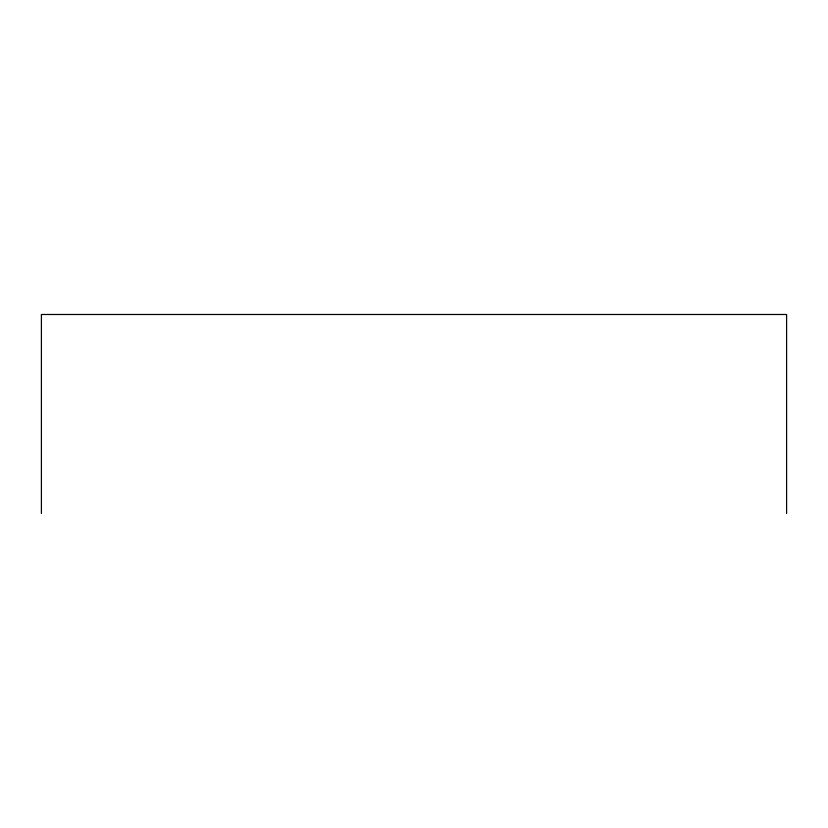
<?xml version="1.0" encoding="UTF-8"?>
<svg xmlns="http://www.w3.org/2000/svg" width="828" height="828" viewBox="0 0 828 828"><rect width="100%" height="100%" fill="white"/><g stroke="black" fill="none" stroke-linecap="round" stroke-linejoin="round"><path stroke-width="1.24" d="M786.6 513.515L786.6 314.485L41.4 314.485L41.4 513.515"/></g></svg>
